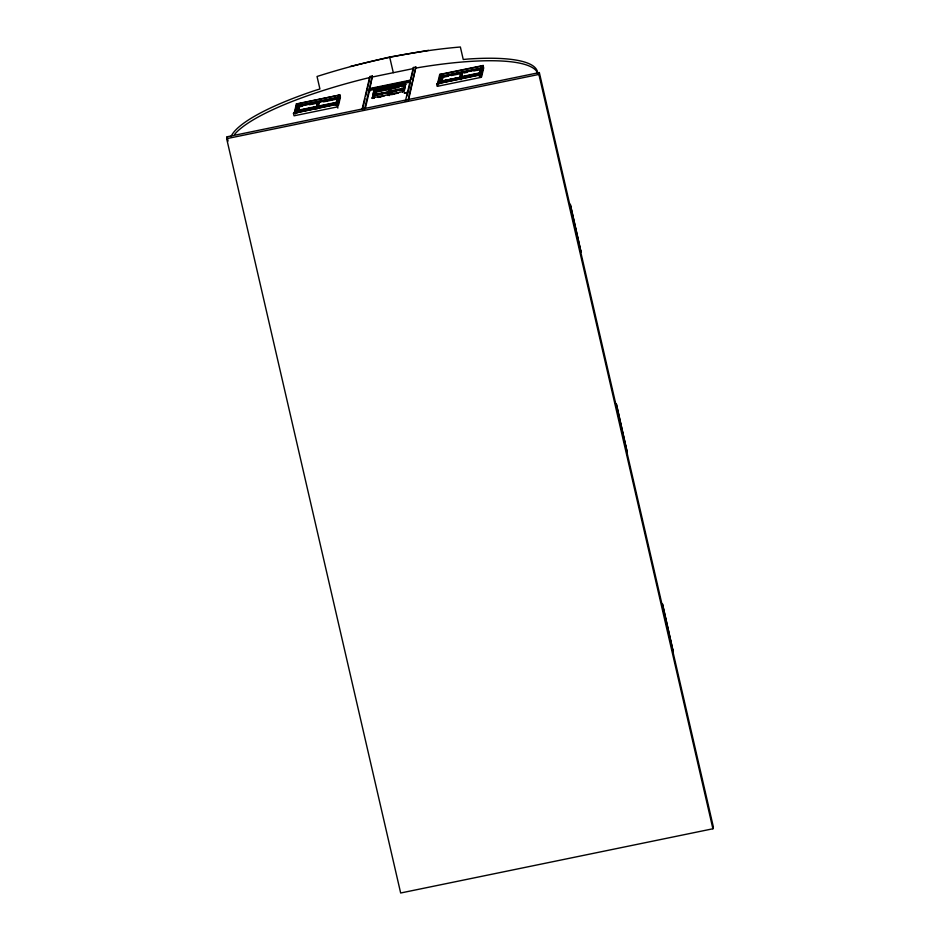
<?xml version="1.0" encoding="UTF-8"?>
<svg xmlns="http://www.w3.org/2000/svg" width="940" height="940" viewBox="0 0 940 940"><rect width="100%" height="100%" fill="white"/><g stroke="black" fill="none" stroke-linecap="round" stroke-linejoin="round"><path stroke-width="1.41" d="M226.658 138.662L227.092 136.793L539.337 72.568L713.343 826.906L712.908 828.775L400.663 893L226.658 138.662L538.902 74.436L539.337 72.568M340.127 95.962L337.554 106.866L294.044 115.808L293.468 113.317L337.049 104.058L337.472 105.245L339.904 94.963L296.394 103.917L294.267 112.906M295.007 111.719L296.617 104.916M295.242 113.928L297.592 103.964L339.904 94.963L340.421 97.208L338.541 105.151M296.312 112.823L298.004 105.703L338.952 97.29L298.004 105.703M296.77 111.907L298.121 106.208M296.887 112.4L298.227 106.702L297.592 103.964L296.394 103.917M297.792 112.777L299.449 105.762L299.684 106.761L302.469 106.185M315.957 109.04L317.614 102.025L316.686 106.948L299.919 110.403M317.497 108.723L319.154 101.708L319.389 102.707M318.225 106.631L319.271 102.213L337.437 98.477L336.391 102.895L322.42 105.773M335.674 104.986L337.331 97.971L337.554 98.97L323.583 101.849M336.191 105.503L338.553 95.539M337.848 108.112L337.049 104.058M362.182 108.887L369.82 76.528L372.393 75.952L369.972 88.196M362.676 108.746L365.026 98.806M365.695 95.974L370.055 77.527L366.4 78.349A157.65 34.639 -13 0 0 234.671 134.291M364.391 109.827L372.393 75.952M365.331 108.335L369.549 90.463L410.498 82.038M373.885 90.639L372.287 98.43L373.885 90.639L405.622 84.118L404.306 90.687M373.204 97.502L374.238 92.144M388.314 92.367L387.586 95.445L389.019 88.407L389.242 89.406L375.683 92.202L375.448 91.204L374.003 91.145L405.739 84.612L375.448 91.204L374.026 98.242L374.755 95.152L388.314 92.367L374.637 94.658L374.86 95.657L374.719 94.282L388.408 91.991L374.837 94.787L375.565 91.697L389.137 88.912L388.408 91.991M389.36 94.106L389.853 92.05L403.413 89.265L402.931 91.309M396.751 91.157L389.971 92.555L389.83 91.18L403.389 88.383L403.53 89.758M404.235 85.799L403.507 88.889L389.936 91.674L390.664 88.595L404.118 85.305L402.684 92.343M405.622 84.118L403.906 91.403L372.17 97.925M405.34 101.403L413.341 67.527L415.891 67.057L408.406 100.686M410.921 79.771L413.248 69.936M407.255 95.786L410.169 83.413M408.242 99.405L415.891 67.057M483.454 66.481L480.88 77.386L437.37 86.327L436.795 83.836L480.375 74.566L480.798 75.764L479.518 76.023L481.879 66.058L483.231 65.483L480.798 75.764M483.231 65.483L439.72 74.425L437.288 84.706L436.865 83.519M437.37 86.327L439.309 78.149M438.91 83.025L440.919 74.483L481.879 66.058M439.65 83.343L441.33 76.222L482.279 67.797M439.755 83.848L441.447 76.728L440.919 74.483L439.72 74.425M440.214 82.92L441.224 78.654M441.119 83.296L442.775 76.281L480.657 68.491L479.717 73.414L464.348 76.575M441.847 81.204L460.013 77.468L441.847 81.204L442.893 76.786L460.941 72.544L459.284 79.559M442.481 79.501L442.775 76.281L441.33 76.222M460.283 76.363L461.058 73.05M460.823 79.242L462.48 72.227L461.552 77.15M460.941 79.736L461.458 77.527L479.635 73.79L479.106 75.999M479.001 75.506L480.657 68.491M480.88 77.386L480.375 74.566M481.55 76.998L483.748 67.727M404.987 92.578C402.109 93.93 408.982 92.684 406.527 92.261M350.467 66.399L389.818 56.999L428.522 50.349M537.574 74.307A157.65 34.639 -13 0 0 468.226 59.02L463.244 59.49L460.365 47C411.661 51.16 363.569 61.617 317.038 76.481L319.917 88.971L314.665 90.604A157.65 34.639 -13 0 0 231.005 136.547M372.628 76.951L413.577 68.526L413.341 67.527M369.408 88.595L410.357 80.17M410.216 80.793L369.255 89.218L369.784 91.462M299.531 105.915L320.704 101.555M323.536 100.98L339.07 97.784M441.447 76.728L444.268 76.14M447.088 75.564L462.621 72.368M465.453 71.793L480.986 68.597M317.732 102.531L299.566 106.267L298.403 110.192L316.569 106.455M462.598 72.733L480.763 68.996M309.46 104.751L316.451 103.318M443.01 77.28L448.591 76.128M451.388 75.552L461.176 73.543M464.113 72.944L466.91 72.368M473.889 70.935L480.88 69.49M398.924 87.42L390.781 89.088L390.558 88.09L389.242 95.633M401.639 86.856L404.353 86.304M318.108 106.138L336.285 102.401L336.426 103.776M461.434 76.657L479.612 72.921L479.753 74.284L464.372 77.456M403.295 88.76L389.736 91.544L389.971 92.555M336.191 102.766L318.026 106.514L318.249 107.513M479.518 73.285L461.352 77.021L461.575 78.032M298.426 111.061L316.604 107.325M318.131 107.007L336.309 103.271M441.753 81.58L459.93 77.844M376.223 95.375L383.003 93.977M399.465 90.593L402.179 90.04M299.942 111.273L315.323 108.112M322.444 106.643L333.63 104.34M450.26 80.358L460.048 78.337L459.813 77.338L441.636 81.075L441.87 82.085M293.468 113.317L336.978 104.364M436.795 83.836L480.305 74.883M377.798 97.29L384.707 95.88M387.456 95.304L398.501 93.037M378.091 97.408L380.806 96.844M391.839 94.576L394.553 94.012M416.126 68.056L419.734 67.386A157.65 34.639 -13 0 1 537.139 72.075M538.902 74.436L712.908 828.775M389.748 57.317L393.284 72.662M316.721 107.83L316.486 106.819L298.309 110.567L298.544 111.566M227.092 136.793L228.079 141.082M570.322 204.403L581.038 252.014L570.322 204.403M616.417 404.224L627.133 451.846L616.417 404.224M662.512 604.056L673.228 651.667L662.512 604.056"/></g></svg>
